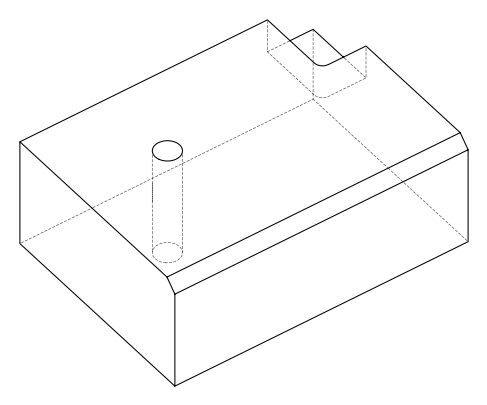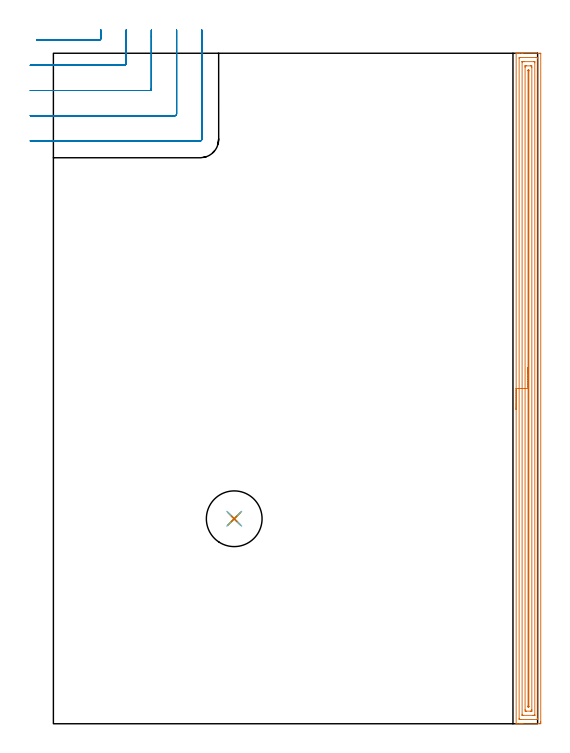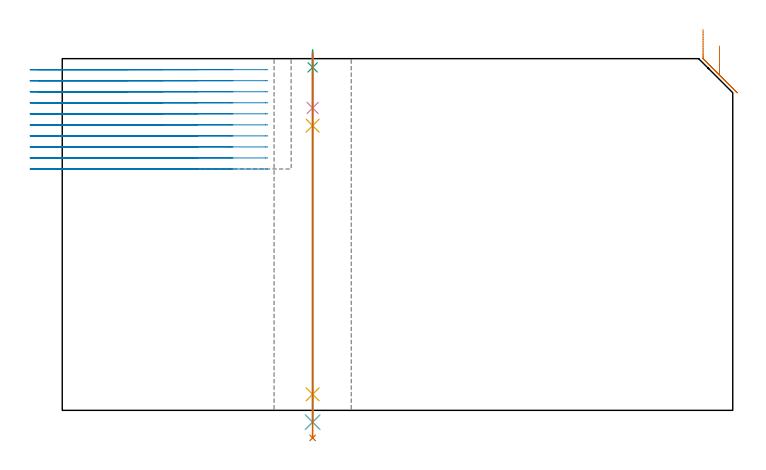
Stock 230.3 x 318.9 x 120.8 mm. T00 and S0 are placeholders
(PLAN: 7 operations, 6 tool changes, 24.5 min)
(1 AREA_MILL | FG_CHAMFER_SURFACE | UGT0205_001 | 12.93 min | 21826 mm3)
(2 MILL_CORNER_NOTCH_RECTANGULAR | CORNER_NOTCH_RECTANGULAR | NXT0201_012 | Follow Part, ap 4, ae 75% | 9.76 min | 147436 mm3)
(3 SPOT_DRILL | STEP1HOLE | NXT0321_9005460120000 | 0.05 min | 181 mm3)
(4 DRILL_BLIND_HOLE_INTO_CENTER | STEP1HOLE | NXT0301_084 | 0.08 min | 1386 mm3)
(5 GUN_DRILL_THROUGH_HOLE | STEP1HOLE | UGT0307_008 | 0.59 min | 9968 mm3)
(6 DRILL_TO_ENLARGE_THROUGH_HOLE | STEP1HOLE | NXT0301_104 | 0.51 min | 7027 mm3)
(7 DRILL_TO_ENLARGE_THROUGH_HOLE_1 | STEP1HOLE | UGT0301_388 | 0.53 min | 48016 mm3)
(TOOL UGT0205_001 | Chamfer Mill 20 x 3 x 45 deg. | D20 FL50 Z2)
(TOOL NXT0201_012 | ENDMILL 16mm [2P460-1600-NA 1630] | D16 FL38 Z6)
(TOOL NXT0321_9005460120000 | NC Spot Drill, 142deg, 12mm, Carbide, Uncoated | D12 PA142 FL30 Z2)
(TOOL NXT0301_084 | Carbide Drill 11.3mm [860.1-1130-034A1-MM 2214] | D11.3 PA140 FL55 Z2)
(TOOL UGT0307_008 | Gun Drill 11 mm | D11 PA130 FL24 Z1)
(TOOL NXT0301_104 | Carbide Drill 14mm [860.1-1400-112A1-MM 2214] | D14 PA140 FL123 Z2)
(TOOL UGT0301_388 | Twist Drill 26.5 mm | D26.5 PA118 FL165 Z2)
(OP 1 AREA_MILL)
G17 G21 G94 G90
T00 M6
G54
G17 G0 G90 X220.1 Y149.45 S1061 M3
G43 Z130.8 H0
G94 G1 Y149.488 Z129.928 F250.
Y149.602 Z129.064
Y149.791 Z128.212
Y150.053 Z127.38
Y150.387 Z126.574
Y150.79 Z125.8
Y151.259 Z125.064
Y151.79 Z124.372
Y152.379 Z123.729
Y153.022 Z123.14
Y153.714 Z122.608
Y154.45 Z122.14
Y155.224 Z121.737
Y156.03 Z121.403
Y156.862 Z121.141
Y157.714 Z120.952
Y158.578 Z120.838
Y159.45 Z120.8
Y318.742
X220.102 Y318.891 Z120.788
X220.13 Y318.9 Z120.761
X220.475 Z120.424
X220.886 Z120.014
X221.515 Z119.38
X222.717 Z118.18
X223.289 Z117.605
X231.272 Z109.626
X231.56 Y318.898 Z109.337
X231.792 Y318.89 Z109.106
X231.799 Y318.657 Z109.099
X231.8 Y0.965 Z109.1
X231.799 Y0.605 Z109.101
X231.794 Y0.079 Z109.103
X231.792 Y0.008 Z109.106
X231.272 Y0. Z109.626
X223.289 Z117.605
X222.717 Z118.18
X222.402 Z118.494
X221.83 Z119.066
X221.515 Z119.38
X220.475 Z120.425
X220.129 Y0.007 Z120.763
X220.103 Y0.01 Z120.788
X220.1 Y0.158 Z120.8
Y159.45
X221.514 Z119.386
Y316.511
X221.515 Y316.89 Z119.385
X222.016 Y316.899 Z118.884
X229.498 Y316.9 Z111.402
X229.999 Y316.899 Z110.901
X230.385 Y316.89 Z110.515
X230.386 Y316.511 Z110.514
Y2.389
X230.385 Y2.01 Z110.515
X229.884 Y2.001 Z111.016
X222.402 Y2. Z118.498
X221.901 Y2.001 Z118.999
X221.515 Y2.01 Z119.385
X221.514 Y2.389 Z119.386
Y2.39
Y159.45
X222.928 Z117.972
X222.929 Y314.726 Z117.971
X222.93 Y314.817 Z117.97
X222.932 Y314.861 Z117.968
X222.935 Y314.879 Z117.965
X222.945 Y314.89 Z117.955
X223.118 Y314.898 Z117.782
X223.289 Y314.899 Z117.611
X224.003 Y314.9 Z116.897
X228.611 Y314.899 Z112.289
X228.784 Y314.896 Z112.116
X228.899 Y314.89 Z112.001
X228.965 Y314.882 Z111.935
X228.967 Y314.846 Z111.933
X228.969 Y314.726 Z111.931
X228.971 Y314.363 Z111.929
Y4.174
X228.97 Y4.083 Z111.93
X228.968 Y4.039 Z111.932
X228.965 Y4.021 Z111.935
X228.955 Y4.01 Z111.945
X228.782 Y4.002 Z112.118
X228.611 Y4.001 Z112.289
X227.897 Y4. Z113.003
X223.289 Y4.001 Z117.611
X223.116 Y4.004 Z117.784
X223.001 Y4.01 Z117.899
X222.935 Y4.018 Z117.965
X222.933 Y4.054 Z117.967
X222.93 Y4.174 Z117.97
X222.929 Y4.537 Z117.971
X222.928 Y159.45 Z117.972
X224.343 Z116.557
Y312.049
X224.347 Y312.769 Z116.553
X224.35 Y312.875 Z116.55
X224.354 Y312.891 Z116.546
X224.376 Y312.894 Z116.524
X224.429 Y312.897 Z116.471
X224.64 Y312.899 Z116.26
X225.063 Y312.9 Z115.837
X226.878 Z114.022
X227.274 Y312.894 Z113.626
X227.471 Y312.89 Z113.429
X227.55 Y312.878 Z113.35
X227.557 Y312.049 Z113.343
Y6.851
X227.553 Y6.131 Z113.347
X227.55 Y6.025 Z113.35
X227.546 Y6.009 Z113.354
X227.524 Y6.006 Z113.376
X227.471 Y6.003 Z113.429
X227.26 Y6.001 Z113.64
X226.837 Y6. Z114.063
X225.022 Z115.878
X224.626 Y6.006 Z116.274
X224.429 Y6.01 Z116.471
X224.349 Y6.022 Z116.551
X224.343 Y6.851 Z116.557
Y159.45
X225.757 Z115.143
X225.758 Y310.653 Z115.142
X225.76 Y310.782 Z115.14
X225.764 Y310.878 Z115.136
X225.793 Y310.89 Z115.107
X225.95 Y310.897 Z114.95
X226.04 Y310.899 Z114.86
X226.096 Y310.898 Z114.804
X226.126 Y310.894 Z114.774
X226.136 Y310.891 Z114.764
X226.138 Y310.846 Z114.762
X226.143 Y310.458 Z114.757
X226.142 Y8.247 Z114.758
X226.14 Y8.118 Z114.76
X226.136 Y8.022 Z114.764
X226.107 Y8.01 Z114.793
X225.95 Y8.003 Z114.95
X225.86 Y8.001 Z115.04
X225.804 Y8.002 Z115.096
X225.774 Y8.006 Z115.126
X225.764 Y8.009 Z115.136
X225.761 Y8.054 Z115.139
X225.757 Y8.442 Z115.143
Y159.45
Y160.322 Z115.181
Y161.187 Z115.295
Y162.038 Z115.484
Y162.87 Z115.746
Y163.676 Z116.08
Y164.45 Z116.483
Y165.186 Z116.952
Y165.878 Z117.483
Y166.521 Z118.072
Y167.11 Z118.715
Y167.642 Z119.407
Y168.11 Z120.143
Y168.513 Z120.917
Y168.847 Z121.723
Y169.109 Z122.555
Y169.298 Z123.407
Y169.412 Z124.272
Y169.45 Z125.143
G0 Z130.8
M5
M2
(OP 2 MILL_CORNER_NOTCH_RECTANGULAR)
G17 G21 G94 G90
T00 M6
G54
G17 G0 G90 X-7.931 Y325.2 S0 M3
G43 Z130.8 H1
Z117.01
G94 G1 X-4.931 F250.
X21.805 F500.
G3 X22.6 Y325.995 R0.8
G1 Y326.9
Y329.9 F250.
G0 Z130.8
X-11. Y313.2
Z117.01
G1 X-8.
X33.804 F500.
G3 X34.6 Y313.996 R0.8
G1 Y326.9
Y329.9 F250.
G0 Z130.8
X-11. Y301.2
Z117.01
G1 X-8.
X45.804 F500.
G3 X46.6 Y301.996 R0.8
G1 Y326.9
Y329.9 F250.
G0 Z130.8
X-11. Y289.2
Z117.01
G1 X-8.
X57.804 F500.
G3 X58.6 Y289.996 R0.8
G1 Y326.9
Y329.9 F250.
G0 Z130.8
X-11. Y277.2
Z117.01
G1 X-8.
X69.804 F500.
G3 X70.6 Y277.996 R0.8
G1 Y326.9
Y329.9 F250.
G0 Z130.8
X-7.931 Y325.2
Z113.22
G1 X-4.931
X21.805 F500.
G3 X22.6 Y325.995 R0.8
G1 Y326.9
Y329.9 F250.
G0 Z130.8
X-11. Y313.2
Z113.22
G1 X-8.
X33.804 F500.
G3 X34.6 Y313.996 R0.8
G1 Y326.9
Y329.9 F250.
G0 Z130.8
X-11. Y301.2
Z113.22
G1 X-8.
X45.804 F500.
G3 X46.6 Y301.996 R0.8
G1 Y326.9
Y329.9 F250.
G0 Z130.8
X-11. Y289.2
Z113.22
G1 X-8.
X57.804 F500.
G3 X58.6 Y289.996 R0.8
G1 Y326.9
Y329.9 F250.
G0 Z130.8
X-11. Y277.2
Z113.22
G1 X-8.
X69.804 F500.
G3 X70.6 Y277.996 R0.8
G1 Y326.9
Y329.9 F250.
G0 Z130.8
X-7.931 Y325.2
Z109.43
G1 X-4.931
X21.805 F500.
G3 X22.6 Y325.995 R0.8
G1 Y326.9
Y329.9 F250.
G0 Z130.8
X-11. Y313.2
Z109.43
G1 X-8.
X33.804 F500.
G3 X34.6 Y313.996 R0.8
G1 Y326.9
Y329.9 F250.
G0 Z130.8
X-11. Y301.2
Z109.43
G1 X-8.
X45.804 F500.
G3 X46.6 Y301.996 R0.8
G1 Y326.9
Y329.9 F250.
G0 Z130.8
X-11. Y289.2
Z109.43
G1 X-8.
X57.804 F500.
G3 X58.6 Y289.996 R0.8
G1 Y326.9
Y329.9 F250.
G0 Z130.8
X-11. Y277.2
Z109.43
G1 X-8.
X69.804 F500.
G3 X70.6 Y277.996 R0.8
G1 Y326.9
Y329.9 F250.
G0 Z130.8
X-7.931 Y325.2
Z105.64
G1 X-4.931
X21.805 F500.
G3 X22.6 Y325.995 R0.8
G1 Y326.9
Y329.9 F250.
G0 Z130.8
X-11. Y313.2
Z105.64
G1 X-8.
X33.804 F500.
G3 X34.6 Y313.996 R0.8
G1 Y326.9
Y329.9 F250.
G0 Z130.8
X-11. Y301.2
Z105.64
G1 X-8.
X45.804 F500.
G3 X46.6 Y301.996 R0.8
G1 Y326.9
Y329.9 F250.
G0 Z130.8
X-11. Y289.2
Z105.64
G1 X-8.
X57.804 F500.
G3 X58.6 Y289.996 R0.8
G1 Y326.9
Y329.9 F250.
G0 Z130.8
X-11. Y277.2
Z105.64
G1 X-8.
X69.804 F500.
G3 X70.6 Y277.996 R0.8
G1 Y326.9
Y329.9 F250.
G0 Z130.8
X-7.931 Y325.2
Z101.85
G1 X-4.931
X21.805 F500.
G3 X22.6 Y325.995 R0.8
G1 Y326.9
Y329.9 F250.
G0 Z130.8
X-11. Y313.2
Z101.85
G1 X-8.
X33.804 F500.
G3 X34.6 Y313.996 R0.8
G1 Y326.9
Y329.9 F250.
G0 Z130.8
X-11. Y301.2
Z101.85
G1 X-8.
X45.804 F500.
G3 X46.6 Y301.996 R0.8
G1 Y326.9
Y329.9 F250.
G0 Z130.8
X-11. Y289.2
Z101.85
G1 X-8.
X57.804 F500.
G3 X58.6 Y289.996 R0.8
G1 Y326.9
Y329.9 F250.
G0 Z130.8
X-11. Y277.2
Z101.85
G1 X-8.
X69.804 F500.
G3 X70.6 Y277.996 R0.8
G1 Y326.9
Y329.9 F250.
G0 Z130.8
X-7.931 Y325.2
Z98.06
G1 X-4.931
X21.805 F500.
G3 X22.6 Y325.995 R0.8
G1 Y326.9
Y329.9 F250.
G0 Z130.8
X-11. Y313.2
Z98.06
G1 X-8.
X33.804 F500.
G3 X34.6 Y313.996 R0.8
G1 Y326.9
Y329.9 F250.
G0 Z130.8
X-11. Y301.2
Z98.06
G1 X-8.
X45.804 F500.
G3 X46.6 Y301.996 R0.8
G1 Y326.9
Y329.9 F250.
G0 Z130.8
X-11. Y289.2
Z98.06
G1 X-8.
X57.804 F500.
G3 X58.6 Y289.996 R0.8
G1 Y326.9
Y329.9 F250.
G0 Z130.8
X-11. Y277.2
Z98.06
G1 X-8.
X69.804 F500.
G3 X70.6 Y277.996 R0.8
G1 Y326.9
Y329.9 F250.
G0 Z130.8
X-7.931 Y325.2
Z94.27
G1 X-4.931
X21.805 F500.
G3 X22.6 Y325.995 R0.8
G1 Y326.9
Y329.9 F250.
G0 Z130.8
X-11. Y313.2
Z94.27
G1 X-8.
X33.804 F500.
G3 X34.6 Y313.996 R0.8
G1 Y326.9
Y329.9 F250.
G0 Z130.8
X-11. Y301.2
Z94.27
G1 X-8.
X45.804 F500.
G3 X46.6 Y301.996 R0.8
G1 Y326.9
Y329.9 F250.
G0 Z130.8
X-11. Y289.2
Z94.27
G1 X-8.
X57.804 F500.
G3 X58.6 Y289.996 R0.8
G1 Y326.9
Y329.9 F250.
G0 Z130.8
X-11. Y277.2
Z94.27
G1 X-8.
X69.804 F500.
G3 X70.6 Y277.996 R0.8
G1 Y326.9
Y329.9 F250.
G0 Z130.8
X-7.931 Y325.2
Z90.48
G1 X-4.931
X21.805 F500.
G3 X22.6 Y325.995 R0.8
G1 Y326.9
Y329.9 F250.
G0 Z130.8
X-11. Y313.2
Z90.48
G1 X-8.
X33.804 F500.
G3 X34.6 Y313.996 R0.8
G1 Y326.9
Y329.9 F250.
G0 Z130.8
X-11. Y301.2
Z90.48
G1 X-8.
X45.804 F500.
G3 X46.6 Y301.996 R0.8
G1 Y326.9
Y329.9 F250.
G0 Z130.8
X-11. Y289.2
Z90.48
G1 X-8.
X57.804 F500.
G3 X58.6 Y289.996 R0.8
G1 Y326.9
Y329.9 F250.
G0 Z130.8
X-11. Y277.2
Z90.48
G1 X-8.
X69.804 F500.
G3 X70.6 Y277.996 R0.8
G1 Y326.9
Y329.9 F250.
G0 Z130.8
X-7.931 Y325.2
Z86.69
G1 X-4.931
X21.805 F500.
G3 X22.6 Y325.995 R0.8
G1 Y326.9
Y329.9 F250.
G0 Z130.8
X-11. Y313.2
Z86.69
G1 X-8.
X33.804 F500.
G3 X34.6 Y313.996 R0.8
G1 Y326.9
Y329.9 F250.
G0 Z130.8
X-11. Y301.2
Z86.69
G1 X-8.
X45.804 F500.
G3 X46.6 Y301.996 R0.8
G1 Y326.9
Y329.9 F250.
G0 Z130.8
X-11. Y289.2
Z86.69
G1 X-8.
X57.804 F500.
G3 X58.6 Y289.996 R0.8
G1 Y326.9
Y329.9 F250.
G0 Z130.8
X-11. Y277.2
Z86.69
G1 X-8.
X69.804 F500.
G3 X70.6 Y277.996 R0.8
G1 Y326.9
Y329.9 F250.
G0 Z130.8
X-7.931 Y325.2
Z82.9
G1 X-4.931
X21.805 F500.
G3 X22.6 Y325.995 R0.8
G1 Y326.9
Y329.9 F250.
G0 Z130.8
X-11. Y313.2
Z82.9
G1 X-8.
X33.804 F500.
G3 X34.6 Y313.996 R0.8
G1 Y326.9
Y329.9 F250.
G0 Z130.8
X-11. Y301.2
Z82.9
G1 X-8.
X45.804 F500.
G3 X46.6 Y301.996 R0.8
G1 Y326.9
Y329.9 F250.
G0 Z130.8
X-11. Y289.2
Z82.9
G1 X-8.
X57.804 F500.
G3 X58.6 Y289.996 R0.8
G1 Y326.9
Y329.9 F250.
G0 Z130.8
X-11. Y277.2
Z82.9
G1 X-8.
X69.804 F500.
G3 X70.6 Y277.996 R0.8
G1 Y326.9
Y329.9 F250.
G0 Z130.8
M5
M2
(OP 3 SPOT_DRILL)
G17 G21 G94 G90
T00 M6
G54
G17 G0 G90 X86. Y97.5 S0 M3
G43 Z130.8 H0
G94 G81 G98 Z117.8 F250. R123.8
G80
M5
M2
(OP 4 DRILL_BLIND_HOLE_INTO_CENTER)
G17 G21 G94 G90
T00 M6
G54
G17 G0 G90 X86. Y97.5 S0 M3
G43 Z130.8 H1
G94 G81 G98 Z103.85 F250. R122.8
G80
M5
M2
(OP 5 GUN_DRILL_THROUGH_HOLE)
G17 G21 G94 G90
T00 M6
G54
G17 G0 G90 X86. Y97.5 M8
G43 Z130.8 H0
Z116.049
S716 M3
G94 G1 Z97.787 F125. M26
G4 X.084
Z5.5 F250.
G4 X.084
Z-4.065 F125.
G4 X.084
M5
M9
G0 Z116.049
Z130.8
M2
(OP 6 DRILL_TO_ENLARGE_THROUGH_HOLE)
G17 G21 G94 G90
T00 M6
G54
G17 G0 G90 X86. Y97.5 S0 M3
G43 Z130.8 H1
G94 G73 G98 Z-4.048 F250. Q13.872 R122.8
G80
M5
M2
(OP 7 DRILL_TO_ENLARGE_THROUGH_HOLE_1)
G17 G21 G94 G90
T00 M6
G54
G17 G0 G90 X86. Y97.5 S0 M3
G43 Z130.8 H0
G94 G73 G98 Z-9.461 F250. Q26.052 R122.8
G80
M5
M2
